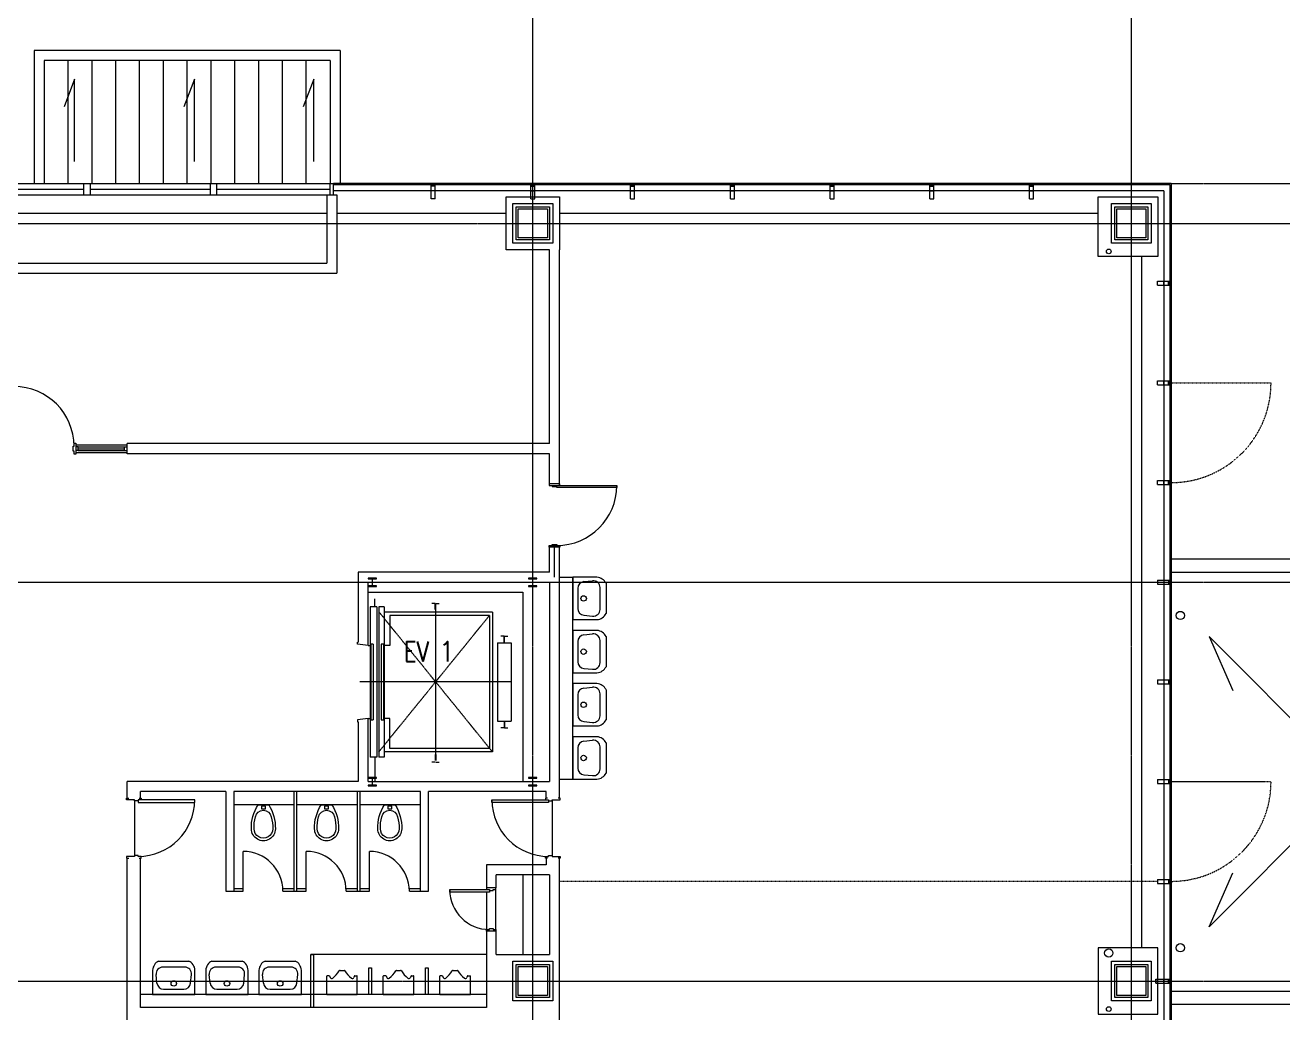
# Model space of a CAD drawing. Extents: x 73996 to 686888, y -9729 to 263202.
# Drawn here: x 518291 to 537203, y 234724 to 249585 of the extents above; entities that cross this region are included whole.
import ezdxf
from ezdxf.enums import TextEntityAlignment as Align

# ---------------------------------------------------------------- set-up
doc = ezdxf.new("R2010")
doc.units = 0
doc.header["$LTSCALE"] = 20
for name, pattern in [('Data Center Layout_L20$0$CENTER', [2, 1.25, -0.25, 0.25, -0.25]), ('Data Center Layout_L20$0$CENTERK0', [0.65, 0.5, -0.05, 0.05, -0.05]), ('Data Center Layout_L20$0$HIDDENK1', [0.334, 0.167, -0.167])]:
    doc.linetypes.add(name, pattern=pattern)
for name, color, linetype, lineweight in [('Data Center Layout_L20$0$ARC', 252, 'Continuous', 0), ('Data Center Layout_L20$0$H-SIN', 252, 'Data Center Layout_L20$0$CENTER', 9), ('Data Center Layout_L20$0$K-SIN', 252, 'Data Center Layout_L20$0$CENTER', 9), ('Data Center Layout_L20$0$STEEL1', 252, 'Continuous', 0), ('Data Center Layout_L20$0$SUGATA3', 252, 'Continuous', 0)]:
    doc.layers.add(name, color=color, linetype=linetype, lineweight=lineweight)
doc.styles.add('Data Center Layout_L20$0$ROMS', font='ROMANS.shx', dxfattribs={"bigfont": 'bigfont.shx'})

# ---------------------------------------------------------------- blocks, each defined once
blk = doc.blocks.new('Data Center Layout_L20$0$A$C4DFC7D4D')
at = {"layer": 'Data Center Layout_L20$0$STEEL1'}
blk.add_lwpolyline([(0, 0), (0, 150), (11, 150), (11, 79), (139, 79), (139, 150), (150, 150), (150, 0), (139, 0), (139, 71), (11, 71), (11, 0)], close=True, dxfattribs=at)
blk = doc.blocks.new('Data Center Layout_L20$0$A$C80dc7663')
at = {"layer": 'Data Center Layout_L20$0$ARC'}
for p, q in [((559440.24, 214045.59), (564940.24, 214045.59)), ((559490.24, 213960.59), (561190.24, 213960.59)), ((561190.24, 213875.59), (561190.24, 214045.59)), ((561290.24, 213875.59), (561290.24, 214045.59)), ((561290.24, 213960.59), (563090.24, 213960.59)), ((563090.24, 213875.59), (563090.24, 214045.59)), ((563190.24, 213875.59), (563190.24, 214045.59)), ((563190.24, 213960.59), (564890.24, 213960.59)), ((564890.24, 213875.59), (564890.24, 214045.59)), ((577540.24, 214045.59), (564940.24, 214045.59)), ((577540.24, 214045.59), (564940.24, 214045.59)), ((564940.24, 213875.59), (564940.24, 214045.59)), ((577430.24, 213935.59), (564940.24, 213935.59)), ((577430.24, 213935.59), (564940.24, 213935.59)), ((566410.24, 213815.59), (566410.24, 214024.59)), ((566470.24, 214024.59), (566410.24, 214024.59)), ((566470.24, 214005.59), (566410.24, 214005.59)), ((566470.24, 213935.59), (566410.24, 213935.59)), ((566470.24, 213815.59), (566470.24, 214024.59)), ((567910.24, 213815.59), (567910.24, 214024.59)), ((567910.24, 214024.59), (567970.24, 214024.59)), ((567910.24, 214005.59), (567970.24, 214005.59)), ((567910.24, 213935.59), (567970.24, 213935.59)), ((567970.24, 213815.59), (567970.24, 214024.59)), ((569410.24, 214024.59), (569470.24, 214024.59)), ((569410.24, 213815.59), (569410.24, 214024.59)), ((569410.24, 214005.59), (569470.24, 214005.59)), ((569410.24, 213935.59), (569470.24, 213935.59)), ((569470.24, 213815.59), (569470.24, 214024.59)), ((570910.24, 213815.59), (570910.24, 214024.59)), ((570910.24, 214024.59), (570970.24, 214024.59)), ((570910.24, 214005.59), (570970.24, 214005.59)), ((570910.24, 213935.59), (570970.24, 213935.59)), ((570970.24, 213815.59), (570970.24, 214024.59)), ((572410.24, 213815.59), (572410.24, 214024.59)), ((572410.24, 214024.59), (572470.24, 214024.59)), ((572410.24, 214005.59), (572470.24, 214005.59)), ((572410.24, 213935.59), (572470.24, 213935.59)), ((572470.24, 213815.59), (572470.24, 214024.59)), ((573910.24, 213815.59), (573910.24, 214024.59)), ((573910.24, 214024.59), (573970.24, 214024.59)), ((573910.24, 214005.59), (573970.24, 214005.59)), ((573910.24, 213935.59), (573970.24, 213935.59)), ((573970.24, 213815.59), (573970.24, 214024.59)), ((575410.24, 213815.59), (575410.24, 214024.59)), ((575410.24, 214024.59), (575470.24, 214024.59)), ((575410.24, 214005.59), (575470.24, 214005.59)), ((575410.24, 213935.59), (575470.24, 213935.59)), ((575470.24, 213815.59), (575470.24, 214024.59)), ((577430.24, 213935.59), (577430.24, 189915.59)), ((577430.24, 213935.59), (577430.24, 189915.59)), ((577519.24, 214024.59), (577519.24, 190524.59)), ((577519.24, 214024.59), (577519.24, 190524.59)), ((577540.24, 214045.59), (577540.24, 190545.59)), ((577540.24, 214045.59), (577540.24, 190545.59)), ((559440.24, 213875.59), (564940.24, 213875.59)), ((564840.24, 213875.59), (564990.24, 213875.59)), ((564840.24, 213875.59), (564840.24, 212845.59)), ((564990.24, 213875.59), (564990.24, 212695.59)), ((566470.24, 213815.59), (566410.24, 213815.59)), ((567540.24, 213845.59), (568340.24, 213845.59)), ((567540.24, 213045.59), (567540.24, 213845.59)), ((567910.24, 213815.59), (567970.24, 213815.59)), ((568340.24, 213845.59), (568340.24, 213045.59)), ((569410.24, 213815.59), (569470.24, 213815.59)), ((570910.24, 213815.59), (570970.24, 213815.59)), ((572410.24, 213815.59), (572470.24, 213815.59)), ((573910.24, 213815.59), (573970.24, 213815.59)), ((575410.24, 213815.59), (575470.24, 213815.59)), ((568190.24, 213045.59), (567540.24, 213045.59)), ((568190.24, 210135.59), (568190.24, 213045.59)), ((568340.24, 209500.59), (568340.24, 213045.59)), ((559340.24, 212845.59), (564840.24, 212845.59)), ((559340.24, 212695.59), (564990.24, 212695.59)), ((577331.24, 212575.59), (577540.24, 212575.59)), ((577331.24, 212515.59), (577331.24, 212575.59)), ((577331.24, 212515.59), (577540.24, 212515.59)), ((577430.24, 212515.59), (577430.24, 212575.59)), ((577500.24, 212515.59), (577500.24, 212575.59)), ((577519.24, 212515.59), (577519.24, 212575.59)), ((577331.24, 211075.59), (577540.24, 211075.59)), ((577331.24, 211015.59), (577331.24, 211075.59)), ((577430.24, 211015.59), (577430.24, 211075.59)), ((577500.24, 211015.59), (577500.24, 211075.59)), ((577519.24, 211015.59), (577519.24, 211075.59)), ((577331.24, 211015.59), (577540.24, 211015.59)), ((568190.24, 210135.59), (561840.24, 210135.59)), ((561840.24, 209975.59), (561840.24, 210135.59)), ((561065.24, 210115.59), (561840.24, 210115.59)), ((561105.24, 210085.59), (561065.24, 210085.59)), ((561105.24, 210025.59), (561065.24, 210025.59)), ((561065.24, 209995.59), (561840.24, 209995.59)), ((561105.24, 210085.59), (561800.24, 210085.59)), ((561105.24, 210025.59), (561105.24, 210085.59)), ((561105.24, 210055.59), (561800.24, 210055.59)), ((561105.24, 210025.59), (561800.24, 210025.59)), ((561800.24, 210085.59), (561840.24, 210085.59)), ((561800.24, 210025.59), (561800.24, 210085.59)), ((561800.24, 210025.59), (561840.24, 210025.59)), ((568190.24, 209975.59), (561840.24, 209975.59)), ((568190.24, 209500.59), (568190.24, 209975.59)), ((577331.24, 209575.59), (577540.24, 209575.59)), ((577331.24, 209515.59), (577331.24, 209575.59)), ((577430.24, 209515.59), (577430.24, 209575.59)), ((577500.24, 209515.59), (577500.24, 209575.59)), ((577519.24, 209515.59), (577519.24, 209575.59)), ((568205.24, 209500.59), (568325.24, 209500.59)), ((577331.24, 209515.59), (577540.24, 209515.59)), ((568190.24, 208195.59), (568190.24, 208600.59)), ((568205.24, 208600.59), (568325.24, 208600.59)), ((568265.24, 208120.59), (568265.24, 208600.59)), ((568340.24, 204795.59), (568340.24, 208575.59)), ((565315.24, 208195.59), (565315.24, 207145.59)), ((568190.24, 208195.59), (565315.24, 208195.59)), ((565465.24, 207095.59), (565465.24, 208045.59)), ((565465.24, 208045.59), (568190.68, 208045.59)), ((568190.68, 208045.59), (568190.68, 205045.59)), ((568904.35, 208120.59), (568540.24, 208120.59)), ((568540.24, 208120.59), (568540.24, 207483.41)), ((568706.95, 208054.6), (568838.15, 208068.21)), ((577331.24, 208075.59), (577540.24, 208075.59)), ((577331.24, 208075.59), (577331.24, 208015.59)), ((577430.24, 208075.59), (577430.24, 208015.59)), ((577500.24, 208075.59), (577500.24, 208015.59)), ((577519.24, 208075.59), (577519.24, 208015.59)), ((565465.24, 207895.59), (567790.24, 207895.59)), ((567790.24, 207895.59), (567790.24, 205045.59)), ((568616.13, 207953.88), (568616.13, 207650.12)), ((568949.86, 207636.51), (568949.86, 207967.48)), ((569040.89, 208029.56), (569040.89, 207574.43)), ((577331.24, 208015.59), (577540.24, 208015.59)), ((565595.24, 207675.59), (565495.24, 207675.59)), ((565495.24, 207675.59), (565495.24, 205415.59)), ((565565.24, 207675.59), (565565.24, 207795.59)), ((565595.24, 207675.59), (565595.24, 205415.59)), ((565705.24, 207675.59), (565625.24, 207675.59)), ((565625.24, 207675.59), (565625.24, 205415.59)), ((565705.24, 207675.59), (565705.24, 205415.59)), ((566473.24, 207725.59), (566423.24, 207725.59)), ((566473.24, 207635.59), (566473.24, 207725.59)), ((566483.24, 207635.59), (566483.24, 207725.59)), ((566483.24, 207725.59), (566533.24, 207725.59)), ((567331.24, 207595.59), (565705.24, 207595.59)), ((565787.24, 207545.59), (565787.24, 207095.59)), ((567287.24, 207545.59), (565787.24, 207545.59)), ((566483.24, 207635.59), (566473.24, 207635.59)), ((566478.24, 207635.59), (566478.24, 205455.59)), ((567287.24, 207545.59), (567287.24, 205545.59)), ((567331.24, 207595.59), (567331.24, 205495.59)), ((568540.24, 207483.41), (568904.35, 207483.41)), ((568706.95, 207549.39), (568838.15, 207535.78)), ((568904.35, 207320.59), (568540.24, 207320.59)), ((568540.24, 207320.59), (568540.24, 206683.41)), ((565305.24, 207145.59), (565315.24, 207145.59)), ((565305.24, 207115.59), (565305.24, 207145.59)), ((565465.24, 207095.59), (565305.24, 207115.59)), ((565465.24, 207095.59), (565495.24, 207095.59)), ((565540.24, 207115.59), (565505.24, 207115.59)), ((565505.24, 207115.59), (565505.24, 205975.59)), ((565540.24, 207115.59), (565540.24, 205975.59)), ((565695.24, 207115.59), (565660.24, 207115.59)), ((565660.24, 207115.59), (565660.24, 205975.59)), ((565695.24, 207115.59), (565695.24, 205975.59)), ((565787.24, 207095.59), (565705.24, 207095.59)), ((567406.24, 207135.59), (567616.24, 207135.59)), ((567406.24, 207135.59), (567406.24, 205955.59)), ((567506.24, 207235.59), (567456.24, 207235.59)), ((567506.24, 207145.59), (567506.24, 207235.59)), ((567516.24, 207145.59), (567506.24, 207145.59)), ((567516.24, 207235.59), (567566.24, 207235.59)), ((567516.24, 207145.59), (567516.24, 207235.59)), ((567616.24, 207135.59), (567616.24, 205955.59)), ((568616.13, 207153.88), (568616.13, 206850.12)), ((568706.95, 207254.6), (568838.15, 207268.21)), ((568949.86, 206836.51), (568949.86, 207167.48)), ((569040.89, 207229.56), (569040.89, 206774.43)), ((568706.95, 206749.39), (568838.15, 206735.78)), ((568540.24, 206683.41), (568904.35, 206683.41)), ((577331.24, 206575.59), (577331.24, 206515.59)), ((577331.24, 206575.59), (577540.24, 206575.59)), ((577430.24, 206575.59), (577430.24, 206515.59)), ((577500.24, 206575.59), (577500.24, 206515.59)), ((577519.24, 206575.59), (577519.24, 206515.59)), ((568904.35, 206520.59), (568540.24, 206520.59)), ((568540.24, 206520.59), (568540.24, 205883.41)), ((568616.13, 206353.88), (568616.13, 206050.12)), ((568706.95, 206454.6), (568838.15, 206468.21)), ((568949.86, 206036.51), (568949.86, 206367.48)), ((569040.89, 206429.56), (569040.89, 205974.43)), ((577331.24, 206515.59), (577540.24, 206515.59)), ((565465.24, 205995.59), (565305.24, 205975.59)), ((565305.24, 205975.59), (565305.24, 205945.59)), ((565465.24, 205995.59), (565495.24, 205995.59)), ((565465.24, 205045.59), (565465.24, 205995.59)), ((565505.24, 205975.59), (565540.24, 205975.59)), ((565660.24, 205975.59), (565695.24, 205975.59)), ((565787.24, 205995.59), (565705.24, 205995.59)), ((565787.24, 205545.59), (565787.24, 205995.59)), ((565305.24, 205945.59), (565315.24, 205945.59)), ((565315.24, 205945.59), (565315.24, 205045.59)), ((567406.24, 205955.59), (567616.24, 205955.59)), ((567506.24, 205855.59), (567456.24, 205855.59)), ((567506.24, 205945.59), (567506.24, 205855.59)), ((567516.24, 205945.59), (567506.24, 205945.59)), ((567516.24, 205945.59), (567516.24, 205855.59)), ((567516.24, 205855.59), (567566.24, 205855.59)), ((568540.24, 205883.41), (568904.35, 205883.41)), ((568706.95, 205949.39), (568838.15, 205935.78)), ((568904.35, 205720.59), (568540.24, 205720.59)), ((568540.24, 205720.59), (568540.24, 205083.41)), ((568706.95, 205654.6), (568838.15, 205668.21)), ((569040.89, 205629.56), (569040.89, 205174.43)), ((565595.24, 205415.59), (565495.24, 205415.59)), ((565565.24, 205415.59), (565565.24, 205045.59)), ((565705.24, 205415.59), (565625.24, 205415.59)), ((567331.24, 205495.59), (565705.24, 205495.59)), ((567287.24, 205545.59), (565787.24, 205545.59)), ((566483.24, 205455.59), (566473.24, 205455.59)), ((566473.24, 205455.59), (566473.24, 205365.59)), ((566483.24, 205455.59), (566483.24, 205365.59)), ((568616.13, 205553.88), (568616.13, 205250.12)), ((568949.86, 205236.51), (568949.86, 205567.48)), ((566473.24, 205340.59), (566423.24, 205340.59)), ((566483.24, 205340.59), (566533.24, 205340.59)), ((565315.24, 205045.59), (561840.24, 205045.59)), ((561840.24, 204795.59), (561840.24, 205045.59)), ((565465.24, 205045.59), (568190.24, 205045.59)), ((568540.24, 205083.41), (568904.35, 205083.41)), ((568706.95, 205149.39), (568838.15, 205135.78)), ((577331.24, 205075.59), (577331.24, 205015.59)), ((577331.24, 205075.59), (577540.24, 205075.59)), ((577331.24, 205075.59), (577331.24, 205015.59)), ((577331.24, 205075.59), (577540.24, 205075.59)), ((577331.24, 205015.59), (577540.24, 205015.59)), ((577331.24, 205015.59), (577540.24, 205015.59)), ((577430.24, 205075.59), (577430.24, 205015.59)), ((577430.24, 205075.59), (577430.24, 205015.59)), ((577500.24, 205075.59), (577500.24, 205015.59)), ((577500.24, 205075.59), (577500.24, 205015.59)), ((577519.24, 205075.59), (577519.24, 205015.59)), ((577519.24, 205075.59), (577519.24, 205015.59)), ((563322.74, 204895.59), (562040.24, 204895.59)), ((562040.24, 204795.59), (562040.24, 204895.59)), ((563322.74, 204895.59), (563322.74, 203395.59)), ((566252.74, 204895.59), (563442.74, 204895.59)), ((563442.74, 204895.59), (563442.74, 203395.59)), ((566252.74, 203395.59), (566252.74, 204895.59)), ((568140.24, 204895.59), (566372.74, 204895.59)), ((566372.74, 203395.59), (566372.74, 204895.59)), ((568140.24, 204795.59), (568140.24, 204895.59)), ((561950.24, 204755.59), (561950.24, 203935.59)), ((563807.74, 204695.59), (563967.74, 204695.59)), ((563857.74, 204675.59), (563857.74, 204635.59)), ((563917.74, 204675.59), (563857.74, 204675.59)), ((563857.74, 204635.59), (563917.74, 204635.59)), ((563917.74, 204635.59), (563917.74, 204675.59)), ((564757.74, 204695.59), (564917.74, 204695.59)), ((564807.74, 204675.59), (564807.74, 204635.59)), ((564867.74, 204675.59), (564807.74, 204675.59)), ((564807.74, 204635.59), (564867.74, 204635.59)), ((564867.74, 204635.59), (564867.74, 204675.59)), ((565707.74, 204695.59), (565867.74, 204695.59)), ((565757.74, 204675.59), (565757.74, 204635.59)), ((565817.74, 204675.59), (565757.74, 204675.59)), ((565757.74, 204635.59), (565817.74, 204635.59)), ((565817.74, 204635.59), (565817.74, 204675.59)), ((568230.24, 204755.59), (568230.24, 203935.59)), ((561840.24, 198095.59), (561840.24, 203895.59)), ((562040.24, 201645.59), (562040.24, 203895.59)), ((568140.24, 203895.59), (568140.24, 203795.59)), ((568340.24, 201395.59), (568340.24, 203895.59)), ((568140.24, 203795.59), (567240.68, 203795.59)), ((567240.68, 203795.59), (567240.68, 203445.59)), ((568190.68, 203645.59), (567390.24, 203645.59)), ((567390.24, 203445.59), (567390.24, 203645.59)), ((567790.24, 203645.59), (567790.24, 202445.59)), ((568190.68, 203645.59), (568190.68, 202445.59)), ((577331.24, 203575.59), (577331.24, 203515.59)), ((577331.24, 203575.59), (577540.24, 203575.59)), ((577331.24, 203575.59), (577331.24, 203515.59)), ((577331.24, 203575.59), (577540.24, 203575.59)), ((577331.24, 203515.59), (577540.24, 203515.59)), ((577331.24, 203515.59), (577540.24, 203515.59)), ((577430.24, 203575.59), (577430.24, 203515.59)), ((577430.24, 203575.59), (577430.24, 203515.59)), ((577500.24, 203575.59), (577500.24, 203515.59)), ((577500.24, 203575.59), (577500.24, 203515.59)), ((577519.24, 203575.59), (577519.24, 203515.59)), ((577519.24, 203575.59), (577519.24, 203515.59)), ((563322.74, 203395.59), (563442.74, 203395.59)), ((566252.74, 203395.59), (566372.74, 203395.59)), ((567390.24, 203445.59), (567240.68, 203445.59)), ((567245.46, 203380.59), (567245.46, 202820.59)), ((567385.46, 202820.59), (567385.46, 203420.59)), ((567390.24, 202795.59), (567240.68, 202795.59)), ((567240.68, 202795.59), (567240.68, 201645.59)), ((567390.24, 202445.59), (567390.24, 202795.59)), ((567390.24, 202445.59), (568190.68, 202445.59)), ((562221.65, 202209.69), (562221.65, 201845.59)), ((562312.68, 202346.23), (562767.81, 202346.23)), ((562705.73, 202255.21), (562374.75, 202255.21)), ((562858.83, 201845.59), (562858.83, 202209.69)), ((563021.65, 202209.69), (563021.65, 201845.59)), ((563112.68, 202346.23), (563567.81, 202346.23)), ((563505.73, 202255.21), (563174.75, 202255.21)), ((563658.83, 201845.59), (563658.83, 202209.69)), ((563821.65, 202209.69), (563821.65, 201845.59)), ((563912.68, 202346.23), (564367.81, 202346.23)), ((564305.73, 202255.21), (563974.75, 202255.21)), ((564458.83, 201845.59), (564458.83, 202209.69)), ((565041.04, 202205.59), (565100.32, 202205.59)), ((565891.04, 202205.59), (565950.32, 202205.59)), ((566741.04, 202205.59), (566800.32, 202205.59)), ((562287.64, 202012.3), (562274.03, 202143.49)), ((562792.85, 202012.3), (562806.45, 202143.49)), ((563087.64, 202012.3), (563074.03, 202143.49)), ((563592.85, 202012.3), (563606.45, 202143.49)), ((563887.64, 202012.3), (563874.03, 202143.49)), ((564392.85, 202012.3), (564406.45, 202143.49)), ((564840.68, 201845.59), (564840.68, 202120.59)), ((564877.47, 202125.59), (564845.68, 202125.59)), ((564882.02, 202122.67), (564893.54, 202097.53)), ((565259.34, 202122.67), (565247.76, 202097.39)), ((565263.89, 202125.59), (565295.68, 202125.59)), ((565300.68, 201845.59), (565300.68, 202120.59)), ((565690.68, 201845.59), (565690.68, 202120.59)), ((565727.47, 202125.59), (565695.68, 202125.59)), ((565732.02, 202122.67), (565743.54, 202097.53)), ((566109.34, 202122.67), (566097.76, 202097.39)), ((566113.89, 202125.59), (566145.68, 202125.59)), ((566150.68, 201845.59), (566150.68, 202120.59)), ((566540.68, 201845.59), (566540.68, 202120.59)), ((566577.47, 202125.59), (566545.68, 202125.59)), ((566582.02, 202122.67), (566593.54, 202097.53)), ((566959.34, 202122.67), (566947.76, 202097.39)), ((566963.89, 202125.59), (566995.68, 202125.59)), ((567000.68, 201845.59), (567000.68, 202120.59)), ((577190.24, 202120.59), (577190.24, 201970.59)), ((577190.24, 202120.59), (577190.24, 201970.59)), ((577310.24, 202075.59), (577540.24, 202075.59)), ((577310.24, 202015.59), (577310.24, 202075.59)), ((577310.24, 202015.59), (577310.24, 202075.59)), ((577310.24, 202015.59), (577540.24, 202015.59)), ((577331.24, 202075.59), (577540.24, 202075.59)), ((577331.24, 202015.59), (577331.24, 202075.59)), ((577331.24, 202015.59), (577540.24, 202015.59)), ((577430.24, 202015.59), (577430.24, 202075.59)), ((577430.24, 202015.59), (577430.24, 202075.59)), ((577500.24, 202015.59), (577500.24, 202075.59)), ((577500.24, 202015.59), (577500.24, 202075.59)), ((577519.24, 202015.59), (577519.24, 202075.59)), ((577519.24, 202015.59), (577519.24, 202075.59)), ((577540.24, 202015.59), (577540.24, 202075.59)), ((562221.65, 201845.59), (562858.83, 201845.59)), ((562388.36, 201921.48), (562692.12, 201921.48)), ((563021.65, 201845.59), (563658.83, 201845.59)), ((563188.36, 201921.48), (563492.12, 201921.48)), ((563821.65, 201845.59), (564458.83, 201845.59)), ((563988.36, 201921.48), (564292.12, 201921.48)), ((564840.68, 201845.59), (565300.68, 201845.59)), ((565690.68, 201845.59), (566150.68, 201845.59)), ((566540.68, 201845.59), (567000.68, 201845.59)), ((567240.68, 201645.59), (562040.24, 201645.59))]:
    blk.add_line(p, q, dxfattribs=at)
at = {"layer": 'Data Center Layout_L20$0$ARC', "linetype": 'Continuous'}
for p, q in [((577519.24, 214024.59), (564940.24, 214024.59)), ((564840.24, 213595.59), (559340.24, 213595.59)), ((567540.24, 213595.59), (564990.24, 213595.59)), ((567540.24, 213595.59), (564990.24, 213595.59)), ((576440.24, 213595.59), (568340.24, 213595.59)), ((577090.24, 212945.59), (577090.24, 202545.59))]:
    blk.add_line(p, q, dxfattribs=at)
at = {"layer": 'Data Center Layout_L20$0$ARC', "linetype": 'Data Center Layout_L20$0$HIDDENK1'}
for p, q in [((577540.24, 211045.59), (579040.24, 211045.59)), ((577519.24, 205045.59), (579019.24, 205045.59)), ((577540.24, 205045.59), (579040.24, 205045.59)), ((577331.24, 203545.59), (568340.24, 203545.59))]:
    blk.add_line(p, q, dxfattribs=at)
at = {"layer": 'Data Center Layout_L20$0$ARC', "linetype": 'Data Center Layout_L20$0$CENTERK0'}
for p, q in [((567331.24, 205495.59), (565625.24, 207599.86)), ((565625.24, 205495.59), (567287.24, 207545.59)), ((567616.24, 206545.59), (565340.24, 206545.59))]:
    blk.add_line(p, q, dxfattribs=at)
at = {"layer": 'Data Center Layout_L20$0$ARC'}
for points in [[(567640.24, 213745.59), (568240.24, 213745.59), (568240.24, 213145.59), (567640.24, 213145.59)], [(576440.24, 213845.59), (577340.24, 213845.59), (577340.24, 212945.59), (576440.24, 212945.59)], [(576640.24, 213745.59), (577240.24, 213745.59), (577240.24, 213145.59), (576640.24, 213145.59)], [(567690.24, 213195.59), (567690.24, 213695.59), (568190.24, 213695.59), (568190.24, 213195.59)], [(567720.24, 213225.59), (567720.24, 213665.59), (568160.24, 213665.59), (568160.24, 213225.59)], [(576690.24, 213195.59), (576690.24, 213695.59), (577190.24, 213695.59), (577190.24, 213195.59)], [(576720.24, 213225.59), (576720.24, 213665.59), (577160.24, 213665.59), (577160.24, 213225.59)], [(569201.24, 209500.59), (569201.24, 209470.59), (568301.24, 209470.59), (568301.24, 209500.59)], [(562005.24, 204770.59), (562005.24, 204730.59), (562855.24, 204730.59), (562855.24, 204770.59)], [(568175.24, 204770.59), (568175.24, 204730.59), (567325.24, 204730.59), (567325.24, 204770.59)], [(577340.24, 202545.59), (576440.24, 202545.59), (576440.24, 201545.59), (577340.24, 201545.59), (577340.24, 202545.59)], [(567640.24, 202345.59), (568240.24, 202345.59), (568240.24, 201745.59), (567640.24, 201745.59)], [(567690.24, 201795.59), (567690.24, 202295.59), (568190.24, 202295.59), (568190.24, 201795.59)], [(567720.24, 201825.59), (567720.24, 202265.59), (568160.24, 202265.59), (568160.24, 201825.59)], [(576640.24, 202345.59), (577240.24, 202345.59), (577240.24, 201745.59), (576640.24, 201745.59)], [(576690.24, 201795.59), (576690.24, 202295.59), (577190.24, 202295.59), (577190.24, 201795.59)], [(576720.24, 201825.59), (576720.24, 202265.59), (577160.24, 202265.59), (577160.24, 201825.59)]]:
    blk.add_lwpolyline(points, close=True, dxfattribs=at)
for points in [[(561065.24, 209974.59), (561040.24, 209974.59), (561040.24, 210019.59), (561025.24, 210019.59), (561025.24, 210091.59), (561040.24, 210091.59), (561040.24, 210136.59), (561065.24, 210136.59), (561065.24, 209974.59)], [(568184.24, 209525.59), (568184.24, 209500.59), (568229.24, 209500.59), (568229.24, 209485.59), (568301.24, 209485.59), (568301.24, 209500.59), (568346.24, 209500.59), (568346.24, 209525.59), (568184.24, 209525.59)], [(568184.24, 208575.59), (568184.24, 208600.59), (568229.24, 208600.59), (568229.24, 208615.59), (568301.24, 208615.59), (568301.24, 208600.59), (568346.24, 208600.59), (568346.24, 208575.59), (568184.24, 208575.59)], [(562018.24, 204795.59), (562050.24, 204795.59), (562050.24, 204770.59), (562005.24, 204770.59), (562005.24, 204755.59), (561950.24, 204755.59), (561950.24, 204770.59), (561830.24, 204770.59), (561830.24, 204795.59), (561862.24, 204795.59)], [(568162.24, 204795.59), (568130.24, 204795.59), (568130.24, 204770.59), (568175.24, 204770.59), (568175.24, 204755.59), (568230.24, 204755.59), (568230.24, 204770.59), (568350.24, 204770.59), (568350.24, 204795.59), (568318.24, 204795.59)], [(562018.24, 203895.59), (562050.24, 203895.59), (562050.24, 203920.59), (562005.24, 203920.59), (562005.24, 203935.59), (561950.24, 203935.59), (561950.24, 203920.59), (561830.24, 203920.59), (561830.24, 203895.59), (561862.24, 203895.59)], [(568162.24, 203895.59), (568130.24, 203895.59), (568130.24, 203920.59), (568175.24, 203920.59), (568175.24, 203935.59), (568230.24, 203935.59), (568230.24, 203920.59), (568350.24, 203920.59), (568350.24, 203895.59), (568318.24, 203895.59)], [(567277.46, 203445.59), (567245.46, 203445.59), (567245.46, 203420.59), (567290.46, 203420.59), (567290.46, 203405.59), (567345.46, 203405.59), (567345.46, 203420.59), (567385.46, 203420.59), (567385.46, 203445.59), (567353.46, 203445.59)], [(567277.46, 202795.59), (567245.46, 202795.59), (567245.46, 202820.59), (567290.46, 202820.59), (567290.46, 202835.59), (567345.46, 202835.59), (567345.46, 202820.59), (567385.46, 202820.59), (567385.46, 202795.59), (567353.46, 202795.59)]]:
    blk.add_lwpolyline(points, dxfattribs=at)
at = {"layer": 'Data Center Layout_L20$0$ARC', "linetype": 'Continuous'}
blk.add_lwpolyline([(567290.46, 203420.59), (567290.46, 203380.59), (566690.46, 203380.59), (566690.46, 203420.59)], close=True, dxfattribs=at)
at = {"layer": 'Data Center Layout_L20$0$ARC'}
for centre, radius in [((576600.5, 213023.68), 35), ((577676.49, 207545.59), 62.5), ((577676.49, 202545.59), 62.5), ((576600.5, 202467.49), 62.5), ((565070.68, 201845.59), 2), ((565920.68, 201845.59), 2), ((566770.68, 201845.59), 2), ((576600.5, 201623.68), 35)]:
    blk.add_circle(centre, radius, dxfattribs=at)
for centre, radius, start, end in [((560140.24, 210091.59), 900, 0, 90), ((568301.24, 209500.59), 900, 270, 0), ((564652.03, 202436.09), 445, 308.7129, 327.7443), ((565041.04, 202190.59), 15, 90, 147.745), ((565100.32, 202190.59), 15, 32.255, 90), ((565489.33, 202436.09), 445, 212.256, 231.287), ((565502.03, 202436.09), 445, 308.7129, 327.7443), ((565891.04, 202190.59), 15, 90, 147.745), ((565950.32, 202190.59), 15, 32.255, 90), ((566339.33, 202436.09), 445, 212.256, 231.287), ((566352.03, 202436.09), 445, 308.7129, 327.7443), ((566741.04, 202190.59), 15, 90, 147.745), ((566800.32, 202190.59), 15, 32.255, 90), ((567189.33, 202436.09), 445, 212.256, 231.287), ((564845.68, 202120.59), 5, 90, 180), ((564877.47, 202120.59), 5, 24.627, 90), ((564915.33, 202107.58), 24, 204.626, 308.7131), ((565226.03, 202107.58), 24, 231.287, 335.3743), ((565263.89, 202120.59), 5, 90, 155.373), ((565295.68, 202120.59), 5, 0, 90), ((565695.68, 202120.59), 5, 90, 180), ((565727.47, 202120.59), 5, 24.627, 90), ((565765.33, 202107.58), 24, 204.626, 308.7131), ((566076.03, 202107.58), 24, 231.287, 335.3743), ((566113.89, 202120.59), 5, 90, 155.373), ((566145.68, 202120.59), 5, 0, 90), ((566545.68, 202120.59), 5, 90, 180), ((566577.47, 202120.59), 5, 24.627, 90), ((566615.33, 202107.58), 24, 204.626, 308.7131), ((566926.03, 202107.58), 24, 231.287, 335.3743), ((566963.89, 202120.59), 5, 90, 155.373), ((566995.68, 202120.59), 5, 0, 90)]:
    blk.add_arc(centre, radius, start, end, dxfattribs=at)
at = {"layer": 'Data Center Layout_L20$0$ARC', "linetype": 'Data Center Layout_L20$0$HIDDENK1'}
for centre in [(577540.24, 211045.59), (577540.24, 205045.59)]:
    blk.add_arc(centre, 1500, 270.000197, 359.999947, dxfattribs=at)
at = {"layer": 'Data Center Layout_L20$0$ARC', "linetype": 'Continuous'}
for centre, radius, start, end in [((562005.24, 204770.59), 850, 270, 0), ((568175.24, 204770.59), 850, 180, 270), ((567290.46, 203420.59), 600, 180, 270)]:
    blk.add_arc(centre, radius, start, end, dxfattribs=at)
at = {"layer": 'Data Center Layout_L20$0$ARC'}
for centre, major_axis, start_param, end_param in [((568717.4, 207953.88), (-71.61, 71.61), 5.60114103, 7.06858347), ((568848.59, 207967.48), (71.61, 71.61), 5.49778714, 7.17193735), ((568893.79, 207956.83), (116.04, 116.04), 5.95698209, 7.00417964), ((568717.4, 207650.12), (71.61, 71.61), 2.35619449, 3.82363694), ((568848.59, 207636.51), (-71.61, 71.61), 2.25284061, 3.92699082), ((568893.79, 207647.16), (-116.04, 116.04), 2.42059832, 3.46779587), ((568893.79, 207156.83), (116.04, 116.04), 5.95698209, 7.00417964), ((568717.4, 207153.88), (-71.61, 71.61), 5.60114103, 7.06858347), ((568848.59, 207167.48), (71.61, 71.61), 5.49778714, 7.17193735), ((568717.4, 206850.12), (71.61, 71.61), 2.35619449, 3.82363694), ((568848.59, 206836.51), (-71.61, 71.61), 2.25284061, 3.92699082), ((568893.79, 206847.16), (-116.04, 116.04), 2.42059832, 3.46779587), ((568717.4, 206353.88), (-71.61, 71.61), 5.60114103, 7.06858347), ((568848.59, 206367.48), (71.61, 71.61), 5.49778714, 7.17193735), ((568893.79, 206356.83), (116.04, 116.04), 5.95698209, 7.00417964), ((568717.4, 206050.12), (71.61, 71.61), 2.35619449, 3.82363694), ((568848.59, 206036.51), (-71.61, 71.61), 2.25284061, 3.92699082), ((568893.79, 206047.16), (-116.04, 116.04), 2.42059832, 3.46779587), ((568717.4, 205553.88), (-71.61, 71.61), 5.60114103, 7.06858347), ((568848.59, 205567.48), (71.61, 71.61), 5.49778714, 7.17193735), ((568893.79, 205556.83), (116.04, 116.04), 5.95698209, 7.00417964), ((568717.4, 205250.12), (71.61, 71.61), 2.35619449, 3.82363694), ((568848.59, 205236.51), (-71.61, 71.61), 2.25284061, 3.92699082), ((568893.79, 205247.16), (-116.04, 116.04), 2.42059832, 3.46779587), ((562385.41, 202199.13), (116.04, 116.04), 1.24459311, 2.29179066), ((562374.75, 202153.94), (71.61, 71.61), 0.78539816, 2.45954837), ((562705.73, 202153.94), (71.61, 71.61), 5.39443326, 7.06858347), ((562695.07, 202199.13), (116.04, 116.04), 5.56219097, 6.60938852), ((563185.41, 202199.13), (116.04, 116.04), 1.24459311, 2.29179066), ((563174.75, 202153.94), (71.61, 71.61), 0.78539816, 2.45954837), ((563505.73, 202153.94), (71.61, 71.61), 5.39443326, 7.06858347), ((563495.07, 202199.13), (116.04, 116.04), 5.56219097, 6.60938852), ((563985.41, 202199.13), (116.04, 116.04), 1.24459311, 2.29179066), ((563974.75, 202153.94), (71.61, 71.61), 0.78539816, 2.45954837), ((564305.73, 202153.94), (71.61, 71.61), 5.39443326, 7.06858347), ((564295.07, 202199.13), (116.04, 116.04), 5.56219097, 6.60938852), ((562388.36, 202022.75), (71.61, 71.61), 2.45954837, 3.92699082), ((562692.12, 202022.75), (-71.61, 71.61), 2.35619449, 3.82363694), ((563188.36, 202022.75), (71.61, 71.61), 2.45954837, 3.92699082), ((563492.12, 202022.75), (-71.61, 71.61), 2.35619449, 3.82363694), ((563988.36, 202022.75), (71.61, 71.61), 2.45954837, 3.92699082), ((564292.12, 202022.75), (-71.61, 71.61), 2.35619449, 3.82363694)]:
    blk.add_ellipse(centre, major_axis=major_axis, ratio=1, start_param=start_param, end_param=end_param, dxfattribs=at)
for centre in [(568703.77, 207802), (568703.77, 207002), (568703.77, 206202), (568703.77, 205402), (562540.24, 202009.12), (563340.24, 202009.12), (564140.24, 202009.12)]:
    blk.add_ellipse(centre, major_axis=(28.96, 28.96), ratio=1, dxfattribs=at)
at = {"layer": 'Data Center Layout_L20$0$ARC', "extrusion": (0, 0, -1)}
for centre, major_axis, start_param, end_param in [((564324.41, 204358.18), (611.42, 83.39), 3.24052941, 3.85566362), ((563451.07, 204358.18), (249.91, 564.21), 0.57531554, 1.19044976), ((565274.41, 204358.18), (611.42, 83.39), 3.24052941, 3.85566362), ((564401.07, 204358.18), (249.91, 564.21), 0.57531554, 1.19044976), ((566224.41, 204358.18), (611.42, 83.39), 3.24052941, 3.85566362), ((565351.07, 204358.18), (249.91, 564.21), 0.57531554, 1.19044976), ((564324.41, 204358.18), (561.25, 134.23), 3.33973125, 3.65261749), ((563887.74, 204495.34), (-85.03, 85.03), 5.66698019, 8.47018675), ((563451.07, 204358.18), (258.35, 516.02), 0.83036353, 1.14324977), ((565274.41, 204358.18), (561.25, 134.23), 3.33973125, 3.65261749), ((564837.74, 204495.34), (-85.03, 85.03), 5.66698019, 8.47018675), ((564401.07, 204358.18), (258.35, 516.02), 0.83036353, 1.14324977), ((566224.41, 204358.18), (561.25, 134.23), 3.33973125, 3.65261749), ((565787.74, 204495.34), (-85.03, 85.03), 5.66698019, 8.47018675), ((565351.07, 204358.18), (258.35, 516.02), 0.83036353, 1.14324977), ((563887.74, 204335.59), (127.28, 127.28), 0.78539816, 3.92699082), ((563887.74, 204335.59), (98.99, 98.99), 0.78539816, 3.92699082), ((564837.74, 204335.59), (127.28, 127.28), 0.78539816, 3.92699082), ((564837.74, 204335.59), (98.99, 98.99), 0.78539816, 3.92699082), ((565787.74, 204335.59), (127.28, 127.28), 0.78539816, 3.92699082), ((565787.74, 204335.59), (98.99, 98.99), 0.78539816, 3.92699082)]:
    blk.add_ellipse(centre, major_axis=major_axis, ratio=1, start_param=start_param, end_param=end_param, dxfattribs=at)
at = {"layer": 'Data Center Layout_L20$0$ARC'}
for p in [(565070.68, 201845.59), (565920.68, 201845.59), (566770.68, 201845.59)]:
    blk.add_point(p, dxfattribs=at)
at = {"layer": 'Data Center Layout_L20$0$H-SIN'}
for p, q in [((567940.24, 124521.53), (567940.24, 230045.59)), ((576940.24, 124521.53), (576940.24, 230045.59)), ((294307.41, 214045.59), (588940.24, 214045.59)), ((294307.41, 208045.59), (588940.24, 208045.59)), ((567940.24, 208195.59), (567940.24, 208203.78)), ((294307.41, 202045.59), (588940.24, 202045.59))]:
    blk.add_line(p, q, dxfattribs=at)
at = {"layer": 'Data Center Layout_L20$0$K-SIN'}
blk.add_line((553440.24, 213445.59), (588940.24, 213445.59), dxfattribs=at)
at = {"layer": 'Data Center Layout_L20$0$SUGATA3'}
for p, q in [((565040.24, 216045.59), (560440.24, 216045.59)), ((560440.24, 216045.59), (560440.24, 214045.59)), ((565040.24, 216045.59), (565040.24, 214045.59)), ((564890.24, 215895.59), (560590.24, 215895.59)), ((560590.24, 215895.59), (560590.24, 214045.59)), ((560948.24, 215895.59), (560948.24, 214045.59)), ((561306.24, 215895.59), (561306.24, 214045.59)), ((561664.24, 215895.59), (561664.24, 214045.59)), ((562022.24, 215895.59), (562022.24, 214045.59)), ((562380.24, 215895.59), (562380.24, 214045.59)), ((562738.24, 215895.59), (562738.24, 214045.59)), ((563096.24, 215895.59), (563096.24, 214045.59)), ((563454.24, 215895.59), (563454.24, 214045.59)), ((563812.24, 215895.59), (563812.24, 214045.59)), ((564170.24, 215895.59), (564170.24, 214045.59)), ((564528.24, 215895.59), (564528.24, 214045.59)), ((564890.24, 215895.59), (564890.24, 214045.59)), ((577540.24, 208395.59), (585790.24, 208395.59)), ((568340.24, 208120.59), (568540.24, 208120.59)), ((568540.24, 205083.41), (568540.24, 208120.59)), ((577540.24, 208195.59), (585590.24, 208195.59)), ((568340.24, 205083.41), (568540.24, 205083.41)), ((564352.74, 203395.59), (564352.74, 204895.59)), ((564392.74, 203395.59), (564392.74, 204895.59)), ((565302.74, 203395.59), (565302.74, 204895.59)), ((565342.74, 203395.59), (565342.74, 204895.59)), ((564352.74, 204695.59), (563442.74, 204695.59)), ((565302.74, 204695.59), (564392.74, 204695.59)), ((566252.74, 204695.59), (565342.74, 204695.59)), ((563582.74, 203395.59), (563582.74, 203995.59)), ((564532.74, 203395.59), (564532.74, 203995.59)), ((565482.74, 203395.59), (565482.74, 203995.59)), ((563442.74, 203435.59), (563582.74, 203435.59)), ((563442.74, 203395.59), (563582.74, 203395.59)), ((564182.74, 203435.59), (564352.74, 203435.59)), ((564182.74, 203395.59), (564392.74, 203395.59)), ((564392.74, 203435.59), (564532.74, 203435.59)), ((564392.74, 203395.59), (564532.74, 203395.59)), ((565132.74, 203435.59), (565302.74, 203435.59)), ((565132.74, 203395.59), (565342.74, 203395.59)), ((565342.74, 203435.59), (565482.74, 203435.59)), ((565342.74, 203395.59), (565482.74, 203395.59)), ((566082.74, 203435.59), (566252.74, 203435.59)), ((566082.74, 203395.59), (566252.74, 203395.59)), ((567240.68, 202445.59), (564600.68, 202445.59)), ((567240.68, 201845.59), (562040.24, 201845.59)), ((577540.24, 201895.59), (585590.24, 201895.59)), ((577540.24, 201695.59), (585790.24, 201695.59))]:
    blk.add_line(p, q, dxfattribs=at)
for points in [[(561049.56, 214374.82), (561049.56, 215613.67), (560889.88, 215200.72)], [(562852.39, 214374.82), (562852.39, 215613.67), (562692.71, 215200.72)], [(564648.27, 214374.82), (564648.27, 215613.67), (564488.59, 215200.72)], [(579861.31, 205476.26), (578109.31, 207228.25), (578467.49, 206418.43)], [(579861.31, 204614.92), (578109.31, 202862.92), (578467.49, 203672.74)], [(564600.68, 201645.59), (564600.68, 202445.59), (564640.68, 202445.59), (564640.68, 201645.59)], [(565475.68, 201845.59), (565475.68, 202245.59), (565515.68, 202245.59), (565515.68, 201845.59)], [(566325.68, 201845.59), (566325.68, 202245.59), (566365.68, 202245.59), (566365.68, 201845.59)]]:
    blk.add_lwpolyline(points, dxfattribs=at)
for centre in [(563582.74, 203395.59), (564532.74, 203395.59), (565482.74, 203395.59)]:
    blk.add_arc(centre, 600, 0, 90, dxfattribs=at)
at = {"layer": 'Data Center Layout_L20$0$H-SIN', "xscale": -0.8333333333333334, "yscale": 0.8333333333333334, "zscale": 0.8333333333333334, "rotation": 270.000000004002}
for p in [(565465.24, 207983.09), (567874.74, 207983.09), (565465.24, 204983.09), (567874.74, 204983.09)]:
    blk.add_blockref('Data Center Layout_L20$0$A$C4DFC7D4D', p, dxfattribs=at)
at = {"layer": 'Data Center Layout_L20$0$ARC', "style": 'Data Center Layout_L20$0$ROMS', "width": 0.8}
blk.add_text('EV 1', height=300, dxfattribs=at).set_placement((566371.97, 207005.03), align=Align.MIDDLE_CENTER)
blk = doc.blocks.new('Data Center Layout_L20')
blk.add_blockref('Data Center Layout_L20$0$A$C80dc7663', (-42015, 33157))

msp = doc.modelspace()

# ---------------------------------------------------------------- block references
msp.add_blockref('Data Center Layout_L20', (0, 0))

doc.saveas('drawing.dxf')
